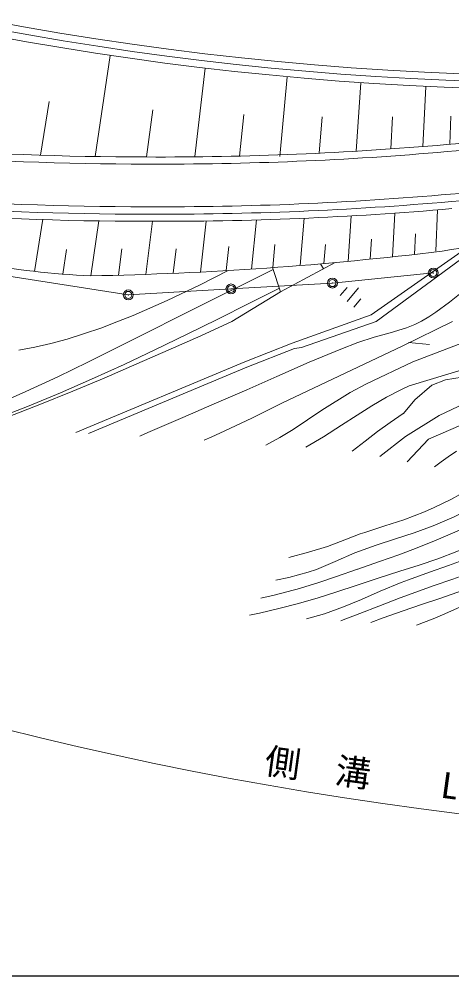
# Model space of a CAD drawing. Units: millimetres, scale not verified. Extents: x 40000 to 680000, y 20000 to 380000.
# Drawn here: x 179847 to 210287, y 205000 to 272261 of the extents above; entities that cross this region are included whole.
import ezdxf
from ezdxf.enums import TextEntityAlignment as Align

# ---------------------------------------------------------------- set-up
doc = ezdxf.new("R2010")
doc.units = ezdxf.units.MM
doc.header["$LTSCALE"] = 1000
doc.header["$PDMODE"] = 32
doc.header["$PDSIZE"] = 500
for name, color, linetype, lineweight in [('M-BGD', 7, 'Continuous', 13), ('M-BMK-ROW', 30, 'Continuous', 13), ('M-STR-HTXT', 7, 'Continuous', 13), ('M-TTL-BAND', 7, 'Continuous', 25)]:
    doc.layers.add(name, color=color, linetype=linetype, lineweight=lineweight)
doc.styles.add('ＭＳ ゴシック', font='')
doc.styles.get('ＭＳ ゴシック').set_extended_font_data('MS Gothic')

msp = doc.modelspace()

# ---------------------------------------------------------------- linework, layer by layer
at = {"layer": 'M-BGD'}
for p, q in [((185204, 262599), (186259, 269694)), ((192197, 262600), (192930, 268804)), ((198189, 262613), (198704, 268197)), ((203550, 262975), (203881, 267780)), ((208250, 263304), (208454, 267511)), ((181342, 262693), (181969, 266481)), ((188813, 262569), (189255, 265890)), ((195354, 262633), (195659, 265550)), ((200961, 262836), (201167, 265401)), ((205989, 263134), (206120, 265381)), ((210145, 263463), (210225, 265446)), ((203211, 258428), (202990, 255232)), ((206109, 255547), (206281, 258623)), ((209150, 255943), (209275, 258853)), ((180918, 254525), (181511, 258194)), ((184900, 254216), (185460, 258087)), ((188759, 254317), (189238, 258047)), ((192607, 254480), (193011, 258068)), ((196198, 254689), (196535, 258142)), ((199619, 254938), (199896, 258262)), ((207647, 255718), (207719, 257158)), ((194419, 254579), (194597, 256271)), ((197693, 254792), (197841, 256409)), ((201291, 255078), (201393, 256406)), ((204538, 255383), (204626, 256791)), ((182922, 254338), (183187, 256068)), ((186829, 254258), (187082, 256105)), ((190680, 254390), (190887, 256114)), ((204600, 251481), (211412, 256239)), ((211680, 255945), (204956, 250998)), ((202087, 255149), (198230, 253100)), ((201053, 255065), (201253, 254705)), ((194543, 254586), (192571, 253593)), ((197718, 254666), (195549, 253583)), ((197678, 254790), (198230, 253100)), ((192571, 253593), (190268, 252491)), ((195549, 253583), (193294, 252457)), ((198230, 253100), (194811, 250994)), ((198152, 253339), (196053, 252290)), ((202440, 252821), (202922, 253395)), ((202919, 252419), (203722, 253377)), ((211058, 253123), (210126, 252362)), ((190268, 252491), (187876, 251437)), ((193294, 252457), (191139, 251380)), ((196053, 252290), (193813, 251172)), ((203398, 252018), (203880, 252592)), ((210126, 252362), (209160, 251655)), ((209160, 251655), (208658, 251333)), ((186731, 250974), (185588, 250544)), ((187876, 251437), (186731, 250974)), ((191139, 251380), (188908, 250265)), ((193813, 251172), (191656, 250107)), ((194811, 250994), (192617, 250007)), ((204600, 251481), (199060, 249482)), ((204956, 250998), (199704, 249174)), ((210329, 251006), (206789, 249269)), ((208140, 251036), (207676, 250803)), ((208658, 251333), (208140, 251036)), ((185588, 250544), (184448, 250151)), ((188908, 250265), (186785, 249203)), ((205936, 250218), (204822, 249899)), ((207086, 250560), (205936, 250218)), ((207676, 250803), (207086, 250560)), ((183216, 249770), (182083, 249465)), ((184448, 250151), (183216, 249770)), ((191656, 250107), (189401, 249012)), ((192617, 250007), (190330, 248986)), ((204822, 249899), (203683, 249519)), ((207533, 248168), (211525, 249697)), ((180953, 249207), (179826, 249000)), ((182083, 249465), (180953, 249207)), ((186785, 249203), (184670, 248145)), ((189401, 249012), (187227, 247983)), ((190330, 248986), (188130, 248017)), ((199060, 249482), (195714, 248173)), ((199206, 249110), (195860, 247801)), ((206789, 249269), (198318, 245257)), ((199704, 249174), (199206, 249110)), ((202466, 249061), (200250, 248135)), ((203683, 249519), (202466, 249061)), ((207225, 249530), (208718, 249385)), ((184670, 248145), (182567, 247113)), ((195714, 248173), (183832, 243192)), ((195860, 247801), (184737, 243138)), ((187227, 247983), (184949, 246942)), ((188130, 248017), (185833, 247027)), ((200250, 248135), (197982, 247143)), ((204274, 246624), (207533, 248168)), ((211238, 247673), (207285, 246486)), ((182567, 247113), (180324, 246075)), ((184949, 246942), (182749, 245981)), ((185833, 247027), (183619, 246099)), ((197982, 247143), (195853, 246207)), ((208884, 246522), (209829, 246909)), ((209829, 246909), (211001, 247088)), ((195853, 246207), (193562, 245207)), ((204274, 246624), (203123, 246011)), ((206751, 246224), (205689, 245673)), ((207285, 246486), (206751, 246224)), ((207685, 245497), (208884, 246522)), ((180324, 246075), (179211, 245594)), ((182749, 245981), (180442, 245027)), ((183619, 246099), (181303, 245164)), ((203123, 246011), (201130, 244772)), ((205689, 245673), (204652, 245065)), ((180442, 245027), (178208, 244164)), ((181303, 245164), (179067, 244302)), ((193562, 245207), (191360, 244251)), ((198363, 245280), (196220, 244204)), ((204652, 245065), (203632, 244422)), ((206873, 244540), (207685, 245497)), ((211629, 245447), (209405, 244385)), ((191360, 244251), (189065, 243260)), ((196220, 244204), (193958, 243143)), ((201130, 244772), (199120, 243415)), ((203632, 244422), (202532, 243710)), ((206868, 244528), (205957, 243911)), ((209405, 244385), (207020, 242924)), ((202532, 243710), (201258, 242904)), ((205957, 243911), (205063, 243259)), ((211858, 244126), (208648, 242728)), ((188698, 243101), (188334, 242944)), ((189065, 243260), (188698, 243101)), ((193412, 242895), (192864, 242650)), ((193958, 243143), (193412, 242895)), ((198183, 242847), (197209, 242298)), ((199120, 243415), (198183, 242847)), ((201258, 242904), (200022, 242165)), ((205063, 243259), (204180, 242582)), ((207020, 242924), (205211, 241512)), ((204180, 242582), (203282, 241877)), ((208648, 242728), (207139, 241147)), ((210030, 241495), (209543, 241140)), ((210610, 241888), (210030, 241495)), ((209543, 241140), (209068, 240782))]:
    msp.add_line(p, q, dxfattribs=at)
for points in [[(214853, 239687), (213364, 238792), (212201, 238145), (210971, 237527), (210445, 237274), (208970, 236628), (207629, 236139), (206325, 235719), (204962, 235279), (203457, 234734), (202069, 234127), (200773, 233571), (200173, 233371), (198826, 233004), (197893, 232813)], [(212924, 240052), (211424, 239163), (210254, 238514), (209033, 237925), (208354, 237628), (206898, 237068), (205583, 236647), (204155, 236181), (203833, 236066), (202457, 235531), (201536, 235193), (200202, 234777), (198827, 234418)], [(218710, 238957), (217129, 238019), (215861, 237288), (214723, 236674), (213529, 236087), (212128, 235451), (210634, 234824), (209291, 234320), (207989, 233878), (206618, 233440), (205092, 232952), (203555, 232443), (202196, 231989), (200886, 231570), (199495, 231168), (198113, 230817), (196764, 230500), (196046, 230352)], [(216864, 239361), (215243, 238489), (213972, 237822), (212828, 237253), (211586, 236675), (210668, 236263), (209178, 235622), (207843, 235088), (206554, 234607), (205200, 234127), (203670, 233595), (203648, 233587), (202172, 233067), (200860, 232623), (199414, 232194), (199119, 232114), (197778, 231769), (196839, 231556)], [(220638, 238592), (218997, 237735), (217705, 237076), (216554, 236516), (215332, 235956), (214188, 235452), (212686, 234825), (211335, 234307), (210041, 233840), (208708, 233370), (207242, 232839), (206731, 232648), (205240, 232045), (203933, 231471), (202673, 230938), (201321, 230454), (200069, 230111)], [(222566, 238226), (220965, 237391), (219731, 236773), (218569, 236221), (217184, 235583), (217178, 235581), (215660, 234908), (214264, 234333), (212945, 233824), (211654, 233354), (210346, 232893), (208974, 232411), (207491, 231878), (206647, 231566), (205144, 230990), (203823, 230473), (202530, 229987), (202473, 229967)], [(224638, 237874), (223028, 237009), (221768, 236353), (220620, 235791), (219344, 235205), (218670, 234905), (217169, 234270), (215816, 233749), (214519, 233289), (213188, 232834), (211732, 232332), (211035, 232085), (209512, 231554), (208162, 231103), (206855, 230663), (205460, 230167), (204593, 229840)], [(226423, 237496), (224851, 236626), (223627, 235978), (222467, 235412), (221089, 234787), (221012, 234753), (219517, 234140), (218164, 233666), (216859, 233248), (215505, 232807), (214007, 232261), (213847, 232198), (212388, 231594), (211116, 231035), (209790, 230456), (208969, 230112), (207806, 229648)]]:
    msp.add_lwpolyline(points, dxfattribs=at)
for centre, radius, start, end in [((219356, 492266), 224000, 237.36877, 279.83548), ((219356, 492266), 225000, 237.36786, 277.6619), ((219356, 492266), 224500, 237.36831, 277.69442), ((190979, 490355), 227700, 274.76725, 280.01745), ((188935, 495669), 233100, 261.48336, 269.96999), ((190979, 490355), 228200, 274.76751, 280.01809), ((188935, 495669), 233600, 261.48336, 269.96975), ((189833, 492967), 230400, 269.7463, 274.99722), ((189833, 492967), 230900, 269.74654, 274.99697), ((190979, 490355), 231200, 274.76899, 280.02187), ((188935, 495669), 236600, 261.48336, 269.96833), ((190979, 490355), 231720, 274.76925, 280.02251), ((188935, 495669), 237120, 261.48336, 269.96809), ((188935, 495669), 237620, 261.48336, 269.96786), ((189833, 492967), 233900, 269.74797, 274.9955), ((173563, 487563), 234400, 278.84223, 284.1533), ((189833, 492967), 234420, 269.74822, 274.99525), ((189833, 492967), 234920, 269.74845, 274.99501), ((180584, 492477), 238300, 271.03766, 276.99217), ((187808, 317510), 63361, 260.01576, 267.36902)]:
    msp.add_arc(centre, radius, start, end, dxfattribs=at)
at = {"layer": 'M-BMK-ROW'}
for p, q in [((176680, 254567), (187525, 252874)), ((201886, 253705), (208981, 254414)), ((194747, 253292), (201886, 253705)), ((187525, 252874), (194747, 253292))]:
    msp.add_line(p, q, dxfattribs=at)
for centre in [(208981, 254414), (194747, 253292), (201886, 253705), (187525, 252874)]:
    msp.add_circle(centre, 350, dxfattribs=at)
for p in [(208981, 254414), (201886, 253705), (187525, 252874), (194747, 253292)]:
    msp.add_point(p, dxfattribs=at)
at = {"layer": 'M-STR-HTXT'}
msp.add_arc((243113, 478386), 263982, 246.35514, 284.31994, dxfattribs=at)
at = {"layer": 'M-TTL-BAND'}
msp.add_line((40000, 205000), (579000, 205000), dxfattribs=at)

# ---------------------------------------------------------------- texts
at = {"layer": 'M-STR-HTXT', "style": 'ＭＳ ゴシック'}
msp.add_text('側\u3000溝\u3000\u3000L=224.5', height=1833, rotation=352.168, dxfattribs=at).set_placement((196959, 218705), align=Align.BOTTOM_LEFT)

doc.saveas('drawing.dxf')
